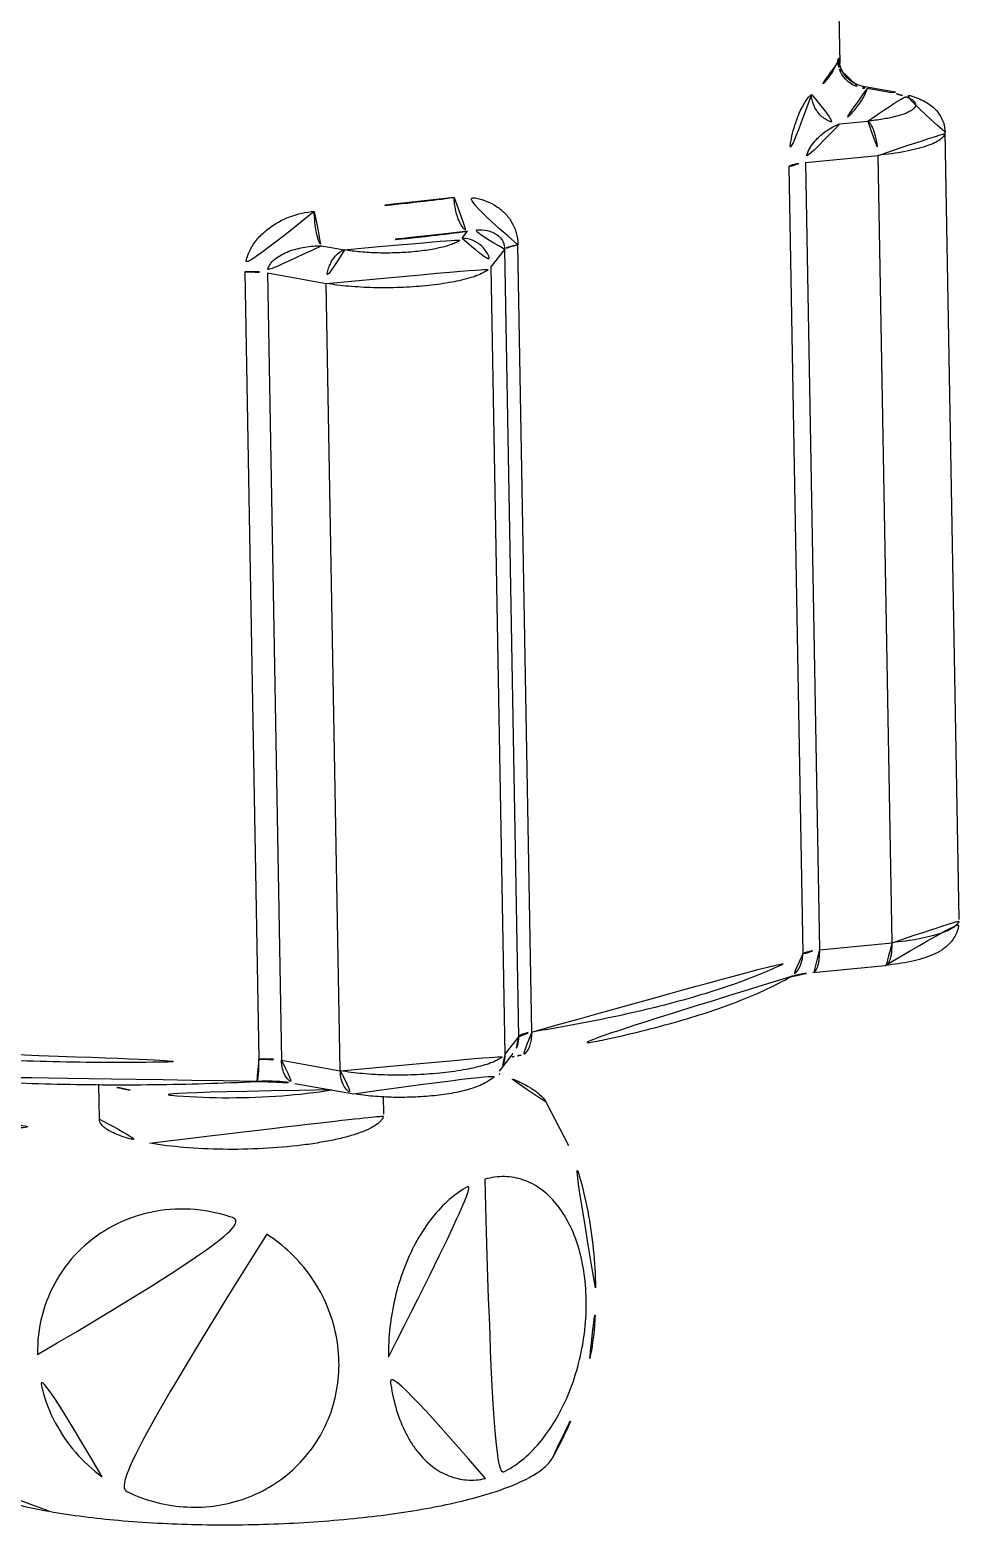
# Model space of a CAD drawing. Extents: x 16296660632 to 16296672714, y -37409619871 to -37409617455.
# Drawn here: x 16296672510.2 to 16296672542.3, y -37409617832.5 to -37409617780.8 of the extents above; entities that cross this region are included whole.
import ezdxf

# ---------------------------------------------------------------- set-up
doc = ezdxf.new("R2010")
doc.units = 0
doc.header["$LTSCALE"] = 10
doc.header["$MEASUREMENT"] = 0
doc.layers.get('0').update_dxf_attribs({"linetype": 'CONTINUOUS'})
doc.layers.add('02___PRT_ALL_AXES', color=7, linetype='CONTINUOUS')

msp = doc.modelspace()

# ---------------------------------------------------------------- linework, layer by layer
at = {"color": 7, "linetype": 'Continuous'}
for p, q in [((16296672538.186331, -37409617781.941277), (16296672538.18569, -37409617781.934807)), ((16296672538.986271, -37409617782.753029), (16296672538.98703, -37409617782.753166)), ((16296672540.11812, -37409617782.95343), (16296672538.98753, -37409617782.75325)), ((16296672539.926439, -37409617782.964943), (16296672539.136499, -37409617782.825081)), ((16296672539.926439, -37409617782.964943), (16296672540.11812, -37409617782.95343)), ((16296672538.18692, -37409617784.052696), (16296672539.15995, -37409617783.955856)), ((16296672542.315479, -37409617811.589882), (16296672541.82991, -37409617784.341187)), ((16296672537.00794, -37409617785.388832), (16296672539.516029, -37409617785.139221)), ((16296672540.001591, -37409617812.387901), (16296672539.516029, -37409617785.139221)), ((16296672536.422239, -37409617785.527191), (16296672536.90781, -37409617812.775879)), ((16296672537.00794, -37409617785.388832), (16296672537.493509, -37409617812.63752)), ((16296672525.12414, -37409617788.005188), (16296672525.30723, -37409617787.768494)), ((16296672520.26074, -37409617788.270729), (16296672521.05069, -37409617788.410591)), ((16296672526.12553, -37409617789.002373), (16296672526.597469, -37409617788.39225)), ((16296672527.08304, -37409617815.64093), (16296672526.597469, -37409617788.39225)), ((16296672527.53722, -37409617815.479286), (16296672527.051649, -37409617788.230598)), ((16296672517.60894, -37409617789.170372), (16296672518.094509, -37409617816.41906)), ((16296672518.386551, -37409617789.209427), (16296672520.422701, -37409617789.569931)), ((16296672518.386551, -37409617789.209427), (16296672518.87212, -37409617816.458107)), ((16296672526.611099, -37409617816.251053), (16296672526.12553, -37409617789.002373)), ((16296672520.90827, -37409617816.818619), (16296672520.422701, -37409617789.569931)), ((16296672537.493509, -37409617812.63752), (16296672540.001591, -37409617812.387901)), ((16296672537.253811, -37409617813.422409), (16296672539.76189, -37409617813.172798)), ((16296672526.611099, -37409617816.251053), (16296672527.08304, -37409617815.64093)), ((16296672526.41803, -37409617816.838867), (16296672526.889971, -37409617816.228752)), ((16296672518.87212, -37409617816.458107), (16296672520.90827, -37409617816.818619)), ((16296672512.576679, -37409617818.497124), (16296672512.555099, -37409617817.286072)), ((16296672519.3431, -37409617817.256622), (16296672521.37925, -37409617817.617126)), ((16296672522.4107, -37409617818.321877), (16296672522.4, -37409617817.721481)), ((16296672528.02585, -37409617817.897247), (16296672528.80908, -37409617819.412201))]:
    msp.add_line(p, q, dxfattribs=at)
for points in [[(16296672538.22541, -37409617782.107002), (16296672538.193979, -37409617781.990288), (16296672538.186331, -37409617781.941277)], [(16296672538.98683, -37409617782.75312), (16296672538.868771, -37409617782.724701), (16296672538.626949, -37409617782.613297), (16296672538.437401, -37409617782.456673), (16296672538.30394, -37409617782.278191), (16296672538.22541, -37409617782.107002)]]:
    msp.add_lwpolyline(points, dxfattribs=at)
for centre, radius, start, end in [((16296672536.69171, -37409617781.42141), 1.493662, 337.7604933, 343.2113954), ((16296672539.13607, -37409617781.798363), 1.026726, 261.1702365, 270.0238237), ((16296672523.589741, -37409617825.311829), 8.843965, 71.2815676, 71.646229), ((16296672517.59531, -37409617824.247597), 12.21257, 330.7001575, 348.0395242)]:
    msp.add_arc(centre, radius, start, end, dxfattribs=at)
for points, knots in [([(16296672538.074261, -37409617781.986732), (16296672537.99667, -37409617782.177139), (16296672537.74292, -37409617782.565201), (16296672537.40587, -37409617782.875389), (16296672537.210501, -37409617783.030861)], [0, 0, 0, 0, 0.451598151, 1, 1, 1, 1]), ([(16296672538.12171, -37409617781.852837), (16296672538.12307, -37409617781.929237), (16296672538.13748, -37409617782.031662), (16296672538.167391, -37409617782.129303), (16296672538.17589, -37409617782.153526)], [0, 0, 0, 0, 0.748546886, 1, 1, 1, 1]), ([(16296672538.186569, -37409617781.940323), (16296672538.18578, -37409617781.919441), (16296672538.184031, -37409617781.882683), (16296672538.18046, -37409617781.83989), (16296672538.17663, -37409617781.813202), (16296672538.17371, -37409617781.798683), (16296672538.17042, -37409617781.787682), (16296672538.16692, -37409617781.780251), (16296672538.162451, -37409617781.775528), (16296672538.15649, -37409617781.775887), (16296672538.15148, -37409617781.780617), (16296672538.143299, -37409617781.792526), (16296672538.133051, -37409617781.817207), (16296672538.125759, -37409617781.839401), (16296672538.12171, -37409617781.852837)], [0, 0, 0, 0, 0.242549977, 0.426996944, 0.497971058, 0.555159454, 0.598976636, 0.630257551, 0.65130471, 0.668918833, 0.692942664, 0.728154287, 0.837122688, 1, 1, 1, 1]), ([(16296672538.17589, -37409617782.153526), (16296672538.20558, -37409617782.238243), (16296672538.289471, -37409617782.40081), (16296672538.47644, -37409617782.601639), (16296672538.711029, -37409617782.746773), (16296672538.88829, -37409617782.798927), (16296672538.97847, -37409617782.81292)], [0, 0, 0, 0, 0.247663012, 0.497256686, 0.748234766, 1, 1, 1, 1]), ([(16296672537.210501, -37409617783.030861), (16296672537.16292, -37409617783.068733), (16296672537.06864, -37409617783.171837), (16296672536.94079, -37409617783.366028), (16296672536.812771, -37409617783.616592), (16296672536.638969, -37409617784.046722), (16296672536.468809, -37409617784.686394), (16296672536.417219, -37409617785.237747), (16296672536.422239, -37409617785.527191)], [0, 0, 0, 0, 0.068233784, 0.155167554, 0.260474743, 0.383329261, 0.675191115, 1, 1, 1, 1]), ([(16296672537.210501, -37409617783.030861), (16296672537.21278, -37409617783.159012), (16296672537.26857, -37409617783.418488), (16296672537.48605, -37409617783.749161), (16296672537.80514, -37409617783.980911), (16296672538.060459, -37409617784.04628), (16296672538.18692, -37409617784.052696)], [0, 0, 0, 0, 0.249313158, 0.502111357, 0.753689092, 1, 1, 1, 1]), ([(16296672539.136499, -37409617782.825081), (16296672539.06913, -37409617783.048691), (16296672538.877951, -37409617783.378502), (16296672538.526079, -37409617783.766083), (16296672538.30674, -37409617783.957352), (16296672538.18692, -37409617784.052696)], [0, 0, 0, 0, 0.445997827, 0.707552291, 1, 1, 1, 1]), ([(16296672538.98683, -37409617782.75312), (16296672538.99984, -37409617782.755432), (16296672539.053989, -37409617782.769127), (16296672539.103491, -37409617782.798309), (16296672539.136499, -37409617782.825081)], [0, 0, 0, 0, 0.237088821, 1, 1, 1, 1]), ([(16296672539.15995, -37409617783.955856), (16296672539.331341, -37409617783.938797), (16296672539.651489, -37409617783.898071), (16296672540.086981, -37409617783.811241), (16296672540.3946, -37409617783.719139), (16296672540.586559, -37409617783.633453), (16296672540.690491, -37409617783.571373), (16296672540.764811, -37409617783.507103), (16296672540.809191, -37409617783.438782), (16296672540.817051, -37409617783.365067), (16296672540.78504, -37409617783.294991), (16296672540.72147, -37409617783.231659), (16296672540.628481, -37409617783.171837), (16296672540.50621, -37409617783.115547), (16296672540.413651, -37409617783.083267), (16296672540.362909, -37409617783.067451)], [0, 0, 0, 0, 0.215675176, 0.403777995, 0.555726338, 0.616454929, 0.666630917, 0.706798172, 0.738679515, 0.766277095, 0.795614792, 0.831792356, 0.877404154, 0.933435043, 1, 1, 1, 1]), ([(16296672540.362909, -37409617783.067451), (16296672540.33065, -37409617783.057388), (16296672540.18696, -37409617783.015991), (16296672540.04039, -37409617782.985123), (16296672539.926439, -37409617782.964943)], [0, 0, 0, 0, 0.225968314, 1, 1, 1, 1]), ([(16296672541.82991, -37409617784.341187), (16296672541.82789, -37409617784.227859), (16296672541.789749, -37409617784.003616), (16296672541.64183, -37409617783.707474), (16296672541.434219, -37409617783.474571), (16296672541.19842, -37409617783.303688), (16296672540.949751, -37409617783.179909), (16296672540.593719, -37409617783.050697), (16296672540.31189, -37409617782.98774), (16296672540.11812, -37409617782.95343)], [0, 0, 0, 0, 0.141597739, 0.279096167, 0.408258765, 0.527510959, 0.640737365, 0.754178486, 1, 1, 1, 1]), ([(16296672538.18692, -37409617784.052696), (16296672538.065821, -37409617784.09317), (16296672537.819139, -37409617784.213814), (16296672537.53713, -37409617784.427223), (16296672537.321341, -37409617784.649467), (16296672537.16708, -37409617784.856407), (16296672537.04306, -37409617785.102654), (16296672537.00626, -37409617785.292503), (16296672537.00794, -37409617785.388832)], [0, 0, 0, 0, 0.204124477, 0.434903112, 0.561922713, 0.698387494, 0.845964487, 1, 1, 1, 1]), ([(16296672539.15995, -37409617783.955856), (16296672539.18523, -37409617783.97155), (16296672539.2349, -37409617784.01992), (16296672539.297661, -37409617784.116226), (16296672539.356291, -37409617784.242554), (16296672539.428989, -37409617784.454559), (16296672539.49225, -37409617784.75631), (16296672539.51371, -37409617785.0093), (16296672539.516029, -37409617785.139221)], [0, 0, 0, 0, 0.070537112, 0.16122024, 0.271739646, 0.399743411, 0.691949834, 1, 1, 1, 1]), ([(16296672539.516029, -37409617785.139221), (16296672539.83112, -37409617785.107857), (16296672540.281281, -37409617785.047272), (16296672540.840231, -37409617784.925331), (16296672541.18018, -37409617784.826874), (16296672541.45418, -37409617784.719437), (16296672541.63582, -37409617784.618248), (16296672541.73913, -37409617784.53125), (16296672541.79125, -37409617784.46946), (16296672541.82332, -37409617784.406128), (16296672541.830271, -37409617784.362022), (16296672541.829901, -37409617784.341187)], [0, 0, 0, 0, 0.373207155, 0.534317711, 0.67397542, 0.78983182, 0.880795278, 0.917301153, 0.948482269, 0.975448674, 1, 1, 1, 1]), ([(16296672536.422239, -37409617785.527191), (16296672536.453501, -37409617785.509247), (16296672536.53056, -37409617785.477577), (16296672536.72501, -37409617785.42395), (16296672536.88969, -37409617785.400597), (16296672537.00794, -37409617785.388832)], [0, 0, 0, 0, 0.1787797, 0.41051908, 1, 1, 1, 1]), ([(16296672524.8512, -37409617786.596512), (16296672524.46047, -37409617786.646896), (16296672522.849911, -37409617786.84198), (16296672521.23373, -37409617786.989853), (16296672520.008619, -37409617787.078461)], [0, 0, 0, 0, 0.242848301, 1, 1, 1, 1]), ([(16296672524.8512, -37409617786.596512), (16296672524.853519, -37409617786.726379), (16296672524.88019, -37409617786.980309), (16296672524.96138, -37409617787.280777), (16296672525.054569, -37409617787.489754), (16296672525.13063, -37409617787.61467), (16296672525.212799, -37409617787.709457), (16296672525.27586, -37409617787.754272), (16296672525.30723, -37409617787.768494)], [0, 0, 0, 0, 0.299111931, 0.585144225, 0.712582763, 0.824990146, 0.920697211, 1, 1, 1, 1]), ([(16296672527.051649, -37409617788.230598), (16296672527.049101, -37409617788.09124), (16296672527.0107, -37409617787.817902), (16296672526.85323, -37409617787.445023), (16296672526.616779, -37409617787.134911), (16296672526.3228, -37409617786.893501), (16296672525.98769, -37409617786.719841), (16296672525.499281, -37409617786.574043), (16296672525.10685, -37409617786.563553), (16296672524.8512, -37409617786.596512)], [0, 0, 0, 0, 0.134916556, 0.263774635, 0.387634055, 0.508671694, 0.629065009, 0.750493386, 1, 1, 1, 1]), ([(16296672520.008619, -37409617787.078461), (16296672519.721741, -37409617787.099213), (16296672519.14831, -37409617787.228104), (16296672518.502871, -37409617787.582962), (16296672518.07336, -37409617787.981148), (16296672517.81444, -37409617788.33596), (16296672517.64389, -37409617788.738258), (16296672517.60652, -37409617789.027573), (16296672517.60894, -37409617789.170372)], [0, 0, 0, 0, 0.248459898, 0.500040422, 0.626298362, 0.751987346, 0.876621572, 1, 1, 1, 1]), ([(16296672520.008619, -37409617787.078461), (16296672520.010929, -37409617787.208412), (16296672520.027069, -37409617787.460693), (16296672520.072069, -37409617787.763344), (16296672520.123409, -37409617787.977669), (16296672520.164181, -37409617788.104881), (16296672520.20727, -37409617788.201683), (16296672520.242029, -37409617788.253258), (16296672520.26074, -37409617788.270729)], [0, 0, 0, 0, 0.315940578, 0.613735393, 0.742404189, 0.851451758, 0.937766147, 1, 1, 1, 1]), ([(16296672525.30723, -37409617787.768494), (16296672524.90004, -37409617787.820992), (16296672523.22167, -37409617788.024292), (16296672521.537451, -37409617788.178391), (16296672520.26074, -37409617788.270729)], [0, 0, 0, 0, 0.242848233, 1, 1, 1, 1]), ([(16296672526.597469, -37409617788.39225), (16296672526.595909, -37409617788.305313), (16296672526.56266, -37409617788.14344), (16296672526.429461, -37409617787.956169), (16296672526.265051, -37409617787.836472), (16296672526.02758, -37409617787.738579), (16296672525.69973, -37409617787.699448), (16296672525.438021, -37409617787.735748), (16296672525.30723, -37409617787.768494)], [0, 0, 0, 0, 0.158235323, 0.290323265, 0.409132758, 0.523704376, 0.754646398, 1, 1, 1, 1]), ([(16296672520.26074, -37409617788.270729), (16296672520.068439, -37409617788.269432), (16296672519.779739, -37409617788.291893), (16296672519.404961, -37409617788.370277), (16296672519.132931, -37409617788.455032), (16296672518.87439, -37409617788.569893), (16296672518.67659, -37409617788.698097), (16296672518.541109, -37409617788.826828), (16296672518.456739, -37409617788.939041), (16296672518.39871, -37409617789.068047), (16296672518.38574, -37409617789.16243), (16296672518.386551, -37409617789.209427)], [0, 0, 0, 0, 0.254199224, 0.380353073, 0.505677084, 0.630065984, 0.753436669, 0.814921527, 0.876311325, 0.937872757, 1, 1, 1, 1]), ([(16296672521.05069, -37409617788.410591), (16296672520.853979, -37409617788.467339), (16296672520.65202, -37409617788.69812), (16296672520.517509, -37409617788.99807), (16296672520.442249, -37409617789.244827), (16296672520.420389, -37409617789.4403), (16296672520.422701, -37409617789.569931)], [0, 0, 0, 0, 0.443636807, 0.579015386, 0.719052363, 1, 1, 1, 1]), ([(16296672521.05069, -37409617788.410591), (16296672521.232441, -37409617788.442772), (16296672521.62215, -37409617788.491074), (16296672522.23102, -37409617788.523903), (16296672522.869209, -37409617788.519768), (16296672523.49361, -37409617788.479019), (16296672524.062071, -37409617788.404472), (16296672524.48159, -37409617788.314713), (16296672524.758421, -37409617788.225868), (16296672524.917431, -37409617788.159027), (16296672525.039, -37409617788.088921), (16296672525.102079, -37409617788.033699), (16296672525.12414, -37409617788.005188)], [0, 0, 0, 0, 0.132745944, 0.282004707, 0.438259093, 0.591434358, 0.731700756, 0.850303168, 0.89929308, 0.940625343, 0.974075225, 1, 1, 1, 1]), ([(16296672525.12414, -37409617788.005188), (16296672525.253099, -37409617788.008331), (16296672525.5133, -37409617788.066078), (16296672525.841921, -37409617788.289436), (16296672526.066271, -37409617788.615959), (16296672526.12326, -37409617788.874702), (16296672526.12553, -37409617789.002373)], [0, 0, 0, 0, 0.249913667, 0.501794417, 0.752633018, 1, 1, 1, 1]), ([(16296672527.051649, -37409617788.230598), (16296672526.996639, -37409617788.239418), (16296672526.89617, -37409617788.258568), (16296672526.76273, -37409617788.295677), (16296672526.66394, -37409617788.336853), (16296672526.612671, -37409617788.372597), (16296672526.597469, -37409617788.39225)], [0, 0, 0, 0, 0.341999402, 0.627630359, 0.847474785, 1, 1, 1, 1]), ([(16296672517.60894, -37409617789.170372), (16296672517.74641, -37409617789.163841), (16296672518.00663, -37409617789.163757), (16296672518.266159, -37409617789.18811), (16296672518.386551, -37409617789.209427)], [0, 0, 0, 0, 0.529541275, 1, 1, 1, 1]), ([(16296672520.422701, -37409617789.569931), (16296672520.677191, -37409617789.61499), (16296672521.22278, -37409617789.682617), (16296672522.075211, -37409617789.728554), (16296672522.968639, -37409617789.722778), (16296672523.8428, -37409617789.665718), (16296672524.63862, -37409617789.561371), (16296672525.22595, -37409617789.435677), (16296672525.61352, -37409617789.311333), (16296672525.836121, -37409617789.217751), (16296672526.00635, -37409617789.119637), (16296672526.09465, -37409617789.042297), (16296672526.12553, -37409617789.002373)], [0, 0, 0, 0, 0.132757671, 0.282005674, 0.438261202, 0.591432382, 0.731696319, 0.850299263, 0.899294693, 0.940619038, 0.974068734, 1, 1, 1, 1]), ([(16296672539.76189, -37409617813.172798), (16296672540.06333, -37409617813.142799), (16296672540.49674, -37409617813.081581), (16296672541.04026, -37409617812.946243), (16296672541.396721, -37409617812.821404), (16296672541.729601, -37409617812.651047), (16296672542.034069, -37409617812.398552), (16296672542.222231, -37409617812.09951), (16296672542.30438, -37409617811.817101), (16296672542.31683, -37409617811.665878), (16296672542.315479, -37409617811.589882)], [0, 0, 0, 0, 0.275093929, 0.396336896, 0.508197695, 0.617422966, 0.734312993, 0.863353339, 0.930974915, 1, 1, 1, 1]), ([(16296672540.001591, -37409617812.387901), (16296672540.31669, -37409617812.356537), (16296672540.76685, -37409617812.295952), (16296672541.32579, -37409617812.174019), (16296672541.665751, -37409617812.075546), (16296672541.939751, -37409617811.968132), (16296672542.121389, -37409617811.866943), (16296672542.224701, -37409617811.77993), (16296672542.27681, -37409617811.718147), (16296672542.30888, -37409617811.654823), (16296672542.31584, -37409617811.61071), (16296672542.31546, -37409617811.589882)], [0, 0, 0, 0, 0.373207155, 0.534317711, 0.67397542, 0.78983182, 0.880795278, 0.917301153, 0.948482269, 0.975448674, 1, 1, 1, 1]), ([(16296672536.90781, -37409617812.775879), (16296672536.93907, -37409617812.757942), (16296672537.01613, -37409617812.726273), (16296672537.210581, -37409617812.67263), (16296672537.37525, -37409617812.649277), (16296672537.493509, -37409617812.63752)], [0, 0, 0, 0, 0.178779704, 0.410519083, 1, 1, 1, 1]), ([(16296672537.493509, -37409617812.63752), (16296672537.495319, -37409617812.739326), (16296672537.490391, -37409617812.886589), (16296672537.463631, -37409617813.071312), (16296672537.436251, -37409617813.186729), (16296672537.401461, -37409617813.281998), (16296672537.359989, -37409617813.35508), (16296672537.311729, -37409617813.404999), (16296672537.272221, -37409617813.42057), (16296672537.253811, -37409617813.422379)], [0, 0, 0, 0, 0.352944259, 0.508852775, 0.646391222, 0.76342811, 0.859274324, 0.93584745, 1, 1, 1, 1]), ([(16296672540.001591, -37409617812.387901), (16296672540.00341, -37409617812.489723), (16296672539.99847, -37409617812.636978), (16296672539.97172, -37409617812.821701), (16296672539.94433, -37409617812.937119), (16296672539.90955, -37409617813.032387), (16296672539.86808, -37409617813.105461), (16296672539.81982, -37409617813.15538), (16296672539.78031, -37409617813.170959), (16296672539.76189, -37409617813.17276)], [0, 0, 0, 0, 0.352944258, 0.508852774, 0.646391221, 0.76342811, 0.859274324, 0.93584745, 1, 1, 1, 1]), ([(16296672527.53722, -37409617815.479286), (16296672528.529591, -37409617815.320198), (16296672530.393909, -37409617814.977821), (16296672532.621111, -37409617814.434021), (16296672534.19499, -37409617813.948013), (16296672535.213579, -37409617813.58078), (16296672536.110809, -37409617813.198936), (16296672536.65773, -37409617812.919373), (16296672536.90781, -37409617812.775879)], [0, 0, 0, 0, 0.307804165, 0.580244964, 0.701532991, 0.81213412, 0.91169983, 1, 1, 1, 1]), ([(16296672536.90781, -37409617812.775879), (16296672536.90926, -37409617812.85743), (16296672536.89275, -37409617813.019524), (16296672536.808729, -37409617813.24559), (16296672536.67041, -37409617813.437027), (16296672536.547331, -37409617813.533386), (16296672536.481079, -37409617813.571404)], [0, 0, 0, 0, 0.259030311, 0.51133378, 0.757424489, 1, 1, 1, 1]), ([(16296672536.48107, -37409617813.571404), (16296672536.220421, -37409617813.720963), (16296672535.656731, -37409617814.009773), (16296672534.74087, -37409617814.400597), (16296672533.717319, -37409617814.770622), (16296672532.157801, -37409617815.252922), (16296672529.96731, -37409617815.788933), (16296672528.137119, -37409617816.125282), (16296672527.16563, -37409617816.281021)], [0, 0, 0, 0, 0.092511442, 0.194728091, 0.306369709, 0.427411583, 0.697112844, 1, 1, 1, 1]), ([(16296672536.47687, -37409617813.57402), (16296672536.486839, -37409617813.56958), (16296672536.51605, -37409617813.55864), (16296672536.60338, -37409617813.530128), (16296672536.760099, -37409617813.492706), (16296672536.990009, -37409617813.452339), (16296672537.16153, -37409617813.431587), (16296672537.253811, -37409617813.422409)], [0, 0, 0, 0, 0.041263355, 0.117767204, 0.347235291, 0.649437714, 1, 1, 1, 1]), ([(16296672527.08304, -37409617815.64093), (16296672527.084909, -37409617815.746002), (16296672527.053909, -37409617815.95742), (16296672526.953711, -37409617816.146393), (16296672526.889959, -37409617816.228737)], [0, 0, 0, 0, 0.502235396, 1, 1, 1, 1]), ([(16296672527.08304, -37409617815.64093), (16296672527.09824, -37409617815.621277), (16296672527.149509, -37409617815.585533), (16296672527.248301, -37409617815.544357), (16296672527.381741, -37409617815.507263), (16296672527.48221, -37409617815.488113), (16296672527.53722, -37409617815.479286)], [0, 0, 0, 0, 0.152526384, 0.372370996, 0.658001433, 1, 1, 1, 1]), ([(16296672527.53722, -37409617815.479286), (16296672527.538139, -37409617815.530907), (16296672527.53557, -37409617815.631798), (16296672527.515579, -37409617815.79847), (16296672527.472429, -37409617815.967613), (16296672527.39584, -37409617816.124352), (16296672527.29421, -37409617816.236366), (16296672527.20751, -37409617816.27433), (16296672527.16563, -37409617816.280998)], [0, 0, 0, 0, 0.163353434, 0.318776242, 0.53048721, 0.712589045, 0.865817645, 1, 1, 1, 1]), ([(16296672503.80529, -37409617816.070351), (16296672504.92905, -37409617816.188507), (16296672507.241579, -37409617816.377663), (16296672510.780781, -37409617816.527618), (16296672514.42013, -37409617816.549271), (16296672516.86886, -37409617816.477287), (16296672518.094509, -37409617816.41906)], [0, 0, 0, 0, 0.236955682, 0.48639683, 0.742687085, 1, 1, 1, 1]), ([(16296672520.90827, -37409617816.818619), (16296672521.16276, -37409617816.863678), (16296672521.708349, -37409617816.931297), (16296672522.56077, -37409617816.977242), (16296672523.454201, -37409617816.971474), (16296672524.32836, -37409617816.914413), (16296672525.124189, -37409617816.810051), (16296672525.711519, -37409617816.684357), (16296672526.099079, -37409617816.56002), (16296672526.32169, -37409617816.466438), (16296672526.491911, -37409617816.368317), (16296672526.580219, -37409617816.290993), (16296672526.611099, -37409617816.251053)], [0, 0, 0, 0, 0.132757671, 0.282005674, 0.438261202, 0.591432382, 0.731696319, 0.850299263, 0.899294693, 0.940619038, 0.974068734, 1, 1, 1, 1]), ([(16296672526.611099, -37409617816.251053), (16296672526.61297, -37409617816.356117), (16296672526.58197, -37409617816.567543), (16296672526.481779, -37409617816.756523), (16296672526.41802, -37409617816.838867)], [0, 0, 0, 0, 0.502235397, 1, 1, 1, 1]), ([(16296672526.929979, -37409617816.326279), (16296672526.915871, -37409617816.329529), (16296672526.86668, -37409617816.341316), (16296672526.817801, -37409617816.354553), (16296672526.783369, -37409617816.365402)], [0, 0, 0, 0, 0.286258259, 1, 1, 1, 1]), ([(16296672527.16563, -37409617816.281021), (16296672527.14422, -37409617816.284447), (16296672527.065331, -37409617816.297707), (16296672526.986799, -37409617816.313187), (16296672526.929979, -37409617816.326279)], [0, 0, 0, 0, 0.271070299, 1, 1, 1, 1]), ([(16296672518.094509, -37409617816.41906), (16296672518.096331, -37409617816.521339), (16296672518.09576, -37409617816.70649), (16296672518.084261, -37409617816.922768), (16296672518.066059, -37409617817.05928), (16296672518.05324, -37409617817.121384), (16296672518.04023, -37409617817.158447), (16296672518.030291, -37409617817.179207), (16296672518.018009, -37409617817.192299), (16296672518.00968, -37409617817.192657)], [0, 0, 0, 0, 0.388062188, 0.702205929, 0.820861753, 0.909927788, 0.94291257, 0.968364745, 1, 1, 1, 1]), ([(16296672518.094509, -37409617816.41906), (16296672518.23197, -37409617816.412529), (16296672518.492189, -37409617816.412437), (16296672518.75172, -37409617816.43679), (16296672518.87212, -37409617816.458107)], [0, 0, 0, 0, 0.529541278, 1, 1, 1, 1]), ([(16296672518.87212, -37409617816.458107), (16296672518.87388, -37409617816.557098), (16296672518.89604, -37409617816.74511), (16296672518.990459, -37409617816.994904), (16296672519.13986, -37409617817.180267), (16296672519.276331, -37409617817.244843), (16296672519.3431, -37409617817.256607)], [0, 0, 0, 0, 0.298500268, 0.565279619, 0.795590166, 1, 1, 1, 1]), ([(16296672520.90827, -37409617816.818619), (16296672520.91003, -37409617816.91761), (16296672520.93219, -37409617817.105614), (16296672521.026609, -37409617817.355408), (16296672521.17601, -37409617817.540771), (16296672521.312481, -37409617817.605347), (16296672521.37925, -37409617817.617119)], [0, 0, 0, 0, 0.298500267, 0.565279618, 0.795590166, 1, 1, 1, 1]), ([(16296672518.00968, -37409617817.192703), (16296672516.82338, -37409617817.249069), (16296672514.453119, -37409617817.318733), (16296672510.92968, -37409617817.297707), (16296672507.50106, -37409617817.152298), (16296672505.25988, -37409617816.968903), (16296672504.17009, -37409617816.854317)], [0, 0, 0, 0, 0.257144043, 0.513294878, 0.762741661, 1, 1, 1, 1]), ([(16296672513.639111, -37409617817.488663), (16296672513.56048, -37409617817.474739), (16296672513.258169, -37409617817.418259), (16296672512.958, -37409617817.349693), (16296672512.7383, -37409617817.289864)], [0, 0, 0, 0, 0.259647778, 1, 1, 1, 1]), ([(16296672518.00968, -37409617817.192703), (16296672518.25053, -37409617817.181259), (16296672518.60284, -37409617817.180603), (16296672519.04744, -37409617817.213303), (16296672519.250429, -37409617817.240211), (16296672519.3431, -37409617817.256622)], [0, 0, 0, 0, 0.541013232, 0.788831021, 1, 1, 1, 1]), ([(16296672521.37925, -37409617817.617126), (16296672521.59701, -37409617817.655693), (16296672522.05768, -37409617817.712463), (16296672522.77149, -37409617817.748131), (16296672523.509451, -37409617817.738327), (16296672524.22805, -37409617817.683823), (16296672524.888929, -37409617817.586143), (16296672525.389601, -37409617817.464417), (16296672525.74472, -37409617817.333366), (16296672525.98941, -37409617817.213699), (16296672526.221861, -37409617817.055023), (16296672526.357269, -37409617816.917427), (16296672526.41803, -37409617816.838867)], [0, 0, 0, 0, 0.126167781, 0.264410181, 0.407488648, 0.546948795, 0.675237593, 0.788326181, 0.840093208, 0.890946443, 0.943342699, 1, 1, 1, 1]), ([(16296672528.02582, -37409617817.897247), (16296672527.96711, -37409617817.800789), (16296672527.79273, -37409617817.610168), (16296672527.44075, -37409617817.366524), (16296672526.975479, -37409617817.134781), (16296672526.621929, -37409617817.001389), (16296672526.427919, -37409617816.935654)], [0, 0, 0, 0, 0.178863006, 0.402248831, 0.675536006, 1, 1, 1, 1]), ([(16296672520.61364, -37409617817.483017), (16296672520.046169, -37409617817.575623), (16296672518.863951, -37409617817.707771), (16296672517.07456, -37409617817.774117), (16296672515.31559, -37409617817.714401), (16296672514.17515, -37409617817.583557), (16296672513.639111, -37409617817.488663)], [0, 0, 0, 0, 0.246390611, 0.509032188, 0.766720711, 1, 1, 1, 1]), ([(16296672514.32012, -37409617819.325081), (16296672514.711189, -37409617819.394333), (16296672515.5516, -37409617819.494667), (16296672516.86097, -37409617819.554039), (16296672518.220819, -37409617819.528), (16296672519.33502, -37409617819.434921), (16296672520.167801, -37409617819.315872), (16296672520.721439, -37409617819.211311), (16296672521.210329, -37409617819.09127), (16296672521.62528, -37409617818.958458), (16296672521.958269, -37409617818.815536), (16296672522.17783, -37409617818.682312), (16296672522.301941, -37409617818.568901), (16296672522.364691, -37409617818.488274), (16296672522.402969, -37409617818.405907), (16296672522.41114, -37409617818.349037), (16296672522.410669, -37409617818.321991)], [0, 0, 0, 0, 0.141338437, 0.300714892, 0.466151266, 0.625038029, 0.698245347, 0.765451446, 0.825458372, 0.877303247, 0.920297996, 0.95424637, 0.968018527, 0.979924896, 0.990372699, 1, 1, 1, 1]), ([(16296672499.93928, -37409617818.496262), (16296672500.39695, -37409617818.577301), (16296672501.36138, -37409617818.716766), (16296672503.4272, -37409617818.914291), (16296672506.162279, -37409617819.002357), (16296672509.424841, -37409617818.877281), (16296672511.576401, -37409617818.634193), (16296672512.60083, -37409617818.463921)], [0, 0, 0, 0, 0.109706831, 0.22986711, 0.48970386, 0.754881032, 1, 1, 1, 1]), ([(16296672512.57671, -37409617818.497017), (16296672512.57744, -37409617818.538719), (16296672512.60284, -37409617818.629868), (16296672512.699631, -37409617818.750763), (16296672512.848511, -37409617818.864502), (16296672513.049351, -37409617818.972351), (16296672513.300751, -37409617819.073914), (16296672513.725889, -37409617819.207359), (16296672514.073879, -37409617819.281479), (16296672514.32012, -37409617819.325081)], [0, 0, 0, 0, 0.061949026, 0.135154947, 0.226401859, 0.338644395, 0.472779, 0.628575388, 1, 1, 1, 1]), ([(16296672529.74086, -37409617824.337013), (16296672529.733049, -37409617823.890877), (16296672529.678181, -37409617822.99987), (16296672529.491751, -37409617821.70137), (16296672529.21183, -37409617820.498787), (16296672528.955351, -37409617819.75116), (16296672528.80908, -37409617819.412216)], [0, 0, 0, 0, 0.265680016, 0.530812198, 0.780193806, 1, 1, 1, 1]), ([(16296672525.912951, -37409617820.576859), (16296672526.132179, -37409617820.514221), (16296672526.585039, -37409617820.449173), (16296672527.26342, -37409617820.569489), (16296672527.885019, -37409617820.903572), (16296672528.421619, -37409617821.428787), (16296672528.85684, -37409617822.118607), (16296672529.17812, -37409617822.945503), (16296672529.375389, -37409617823.878403), (16296672529.44199, -37409617824.882019), (16296672529.37557, -37409617825.918602), (16296672529.11652, -37409617827.272873), (16296672528.6217, -37409617828.541786), (16296672527.904249, -37409617829.608063), (16296672527.303301, -37409617830.239616), (16296672526.64784, -37409617830.698097), (16296672526.169901, -37409617830.881104), (16296672525.934669, -37409617830.932716)], [0, 0, 0, 0, 0.049282307, 0.097170302, 0.146453716, 0.199496665, 0.257705225, 0.321454207, 0.390263926, 0.463023002, 0.53821497, 0.614111211, 0.760602471, 0.828386743, 0.8909384, 0.94794547, 1, 1, 1, 1]), ([(16296672522.578779, -37409617826.727013), (16296672522.56613, -37409617826.039124), (16296672522.682791, -37409617825.000259), (16296672523.079491, -37409617823.694221), (16296672523.48741, -37409617822.79055), (16296672523.99049, -37409617821.997337), (16296672524.571421, -37409617821.343567), (16296672525.209909, -37409617820.854279), (16296672525.679729, -37409617820.643494), (16296672525.912951, -37409617820.576859)], [0, 0, 0, 0, 0.277951605, 0.416546051, 0.550518579, 0.677194955, 0.794632907, 0.902012445, 1, 1, 1, 1]), ([(16296672510.43574, -37409617826.642982), (16296672510.427231, -37409617826.187569), (16296672510.5331, -37409617825.273193), (16296672511.05789, -37409617824.002998), (16296672511.910601, -37409617822.928528), (16296672513.02956, -37409617822.128761), (16296672514.3333, -37409617821.659866), (16296672515.72838, -37409617821.554008), (16296672517.115191, -37409617821.816017), (16296672517.97035, -37409617822.223877), (16296672518.364981, -37409617822.478043)], [0, 0, 0, 0, 0.12441051, 0.247773045, 0.370767729, 0.494174117, 0.61864878, 0.744543429, 0.87179174, 1, 1, 1, 1]), ([(16296672518.364981, -37409617822.478043), (16296672518.661739, -37409617822.669182), (16296672519.21958, -37409617823.109299), (16296672519.913031, -37409617823.914078), (16296672520.43712, -37409617824.833138), (16296672520.77062, -37409617825.829613), (16296672520.899879, -37409617826.864189), (16296672520.819321, -37409617827.895554), (16296672520.53175, -37409617828.882317), (16296672520.04842, -37409617829.784653), (16296672519.388729, -37409617830.565971), (16296672518.579479, -37409617831.194794), (16296672517.653469, -37409617831.645943), (16296672516.64806, -37409617831.901703), (16296672515.603531, -37409617831.952278), (16296672514.561399, -37409617831.79599), (16296672513.563431, -37409617831.439636), (16296672512.953341, -37409617831.077797), (16296672512.668489, -37409617830.869713)], [0, 0, 0, 0, 0.063825745, 0.127554918, 0.190959225, 0.253914072, 0.316332296, 0.378221335, 0.439675206, 0.500852268, 0.561964319, 0.623223461, 0.684822773, 0.746903363, 0.809527306, 0.872668646, 0.936216898, 1, 1, 1, 1]), ([(16296672529.542749, -37409617826.778419), (16296672529.62203, -37409617826.404007), (16296672529.727871, -37409617825.590561), (16296672529.74848, -37409617824.771942), (16296672529.74086, -37409617824.337013)], [0, 0, 0, 0, 0.468029245, 1, 1, 1, 1]), ([(16296672512.668489, -37409617830.869713), (16296672512.332899, -37409617830.624573), (16296672511.716061, -37409617830.057457), (16296672511.009001, -37409617829.025688), (16296672510.557301, -37409617827.868477), (16296672510.44335, -37409617827.049728), (16296672510.43574, -37409617826.642982)], [0, 0, 0, 0, 0.252300946, 0.503616511, 0.753033088, 1, 1, 1, 1]), ([(16296672525.934669, -37409617830.932716), (16296672525.723579, -37409617830.979057), (16296672525.2894, -37409617831.014343), (16296672524.648121, -37409617830.866928), (16296672524.06237, -37409617830.526619), (16296672523.64872, -37409617830.107872), (16296672523.3619, -37409617829.703392), (16296672523.094971, -37409617829.232101), (16296672522.831209, -37409617828.560204), (16296672522.63492, -37409617827.672333), (16296672522.584681, -37409617827.047768), (16296672522.578779, -37409617826.727013)], [0, 0, 0, 0, 0.105437301, 0.208996958, 0.316185191, 0.431516848, 0.49322685, 0.557792701, 0.695350081, 0.843484007, 1, 1, 1, 1]), ([(16296672510.83934, -37409617832.067329), (16296672511.631861, -37409617832.207642), (16296672513.33209, -37409617832.416321), (16296672515.986719, -37409617832.553207), (16296672518.762939, -37409617832.525963), (16296672521.464109, -37409617832.335999), (16296672523.57612, -37409617832.044746), (16296672525.079519, -37409617831.730141), (16296672526.028009, -37409617831.475983), (16296672526.829309, -37409617831.198914), (16296672527.47139, -37409617830.902939), (16296672527.945999, -37409617830.594742), (16296672528.17572, -37409617830.348419), (16296672528.245449, -37409617830.224213)], [0, 0, 0, 0, 0.134991116, 0.286886851, 0.445579908, 0.600342197, 0.74079637, 0.802746014, 0.85786114, 0.905379459, 0.944814145, 0.97610779, 1, 1, 1, 1]), ([(16296672510.83934, -37409617832.067329), (16296672510.387011, -37409617831.987244), (16296672509.566589, -37409617831.815521), (16296672508.613461, -37409617831.524788), (16296672507.99987, -37409617831.257729), (16296672507.647249, -37409617831.060692), (16296672507.37401, -37409617830.855698), (16296672507.234541, -37409617830.700241), (16296672507.18347, -37409617830.621719)], [0, 0, 0, 0, 0.344302399, 0.627743675, 0.744838866, 0.845304362, 0.929796121, 1, 1, 1, 1])]:
    msp.add_open_spline(points, degree=3, knots=knots, dxfattribs=at)
at = {"layer": '02___PRT_ALL_AXES', "color": 7, "linetype": 'Continuous'}
msp.add_line((16296672537.749069, -37409617757.34436), (16296672538.187519, -37409617781.948914), dxfattribs=at)

doc.saveas('drawing.dxf')
